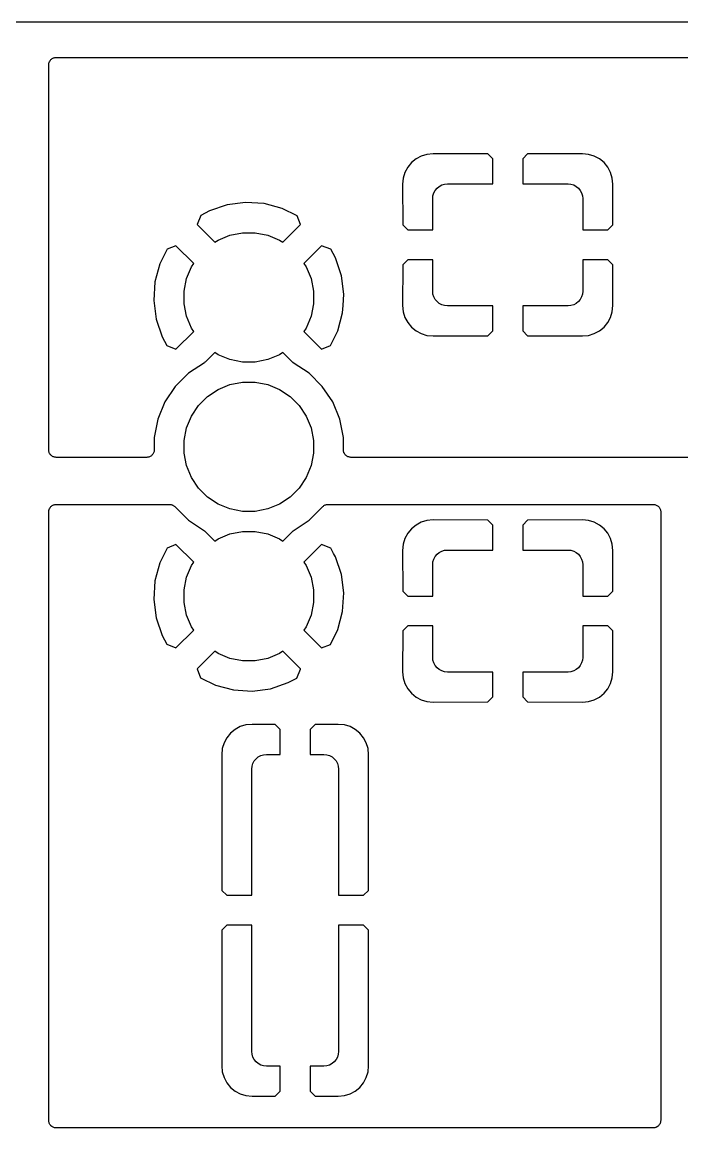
# Model space of a CAD drawing. Extents: x -3.6 to 94.4, y -84.3 to 13.7.
# Drawn here: x 24.15 to 35.36, y -32.6 to -13.8 of the extents above; entities that cross this region are included whole.
import ezdxf

# ---------------------------------------------------------------- set-up
doc = ezdxf.new("R2010")
doc.units = 0
doc.layers.add('BLACK', color=7, linetype='CONTINUOUS')

msp = doc.modelspace()

# ---------------------------------------------------------------- linework, layer by layer
at = {"layer": 'BLACK', "linetype": 'CONTINUOUS'}
for p, q in [((45.673, -13.8), (23.6062, -13.8)), ((24.6103, -14.477), (24.616, -14.4665)), ((24.616, -14.4665), (24.6217, -14.456)), ((24.6217, -14.456), (24.622, -14.4556)), ((24.622, -14.4556), (24.6222, -14.4552)), ((24.6222, -14.4552), (24.6299, -14.4461)), ((24.6299, -14.4461), (24.6375, -14.4369)), ((24.6375, -14.4369), (24.6379, -14.4366)), ((24.6379, -14.4366), (24.6381, -14.4363)), ((24.6381, -14.4363), (24.6475, -14.4288)), ((24.6475, -14.4288), (24.6567, -14.4212)), ((24.6567, -14.4212), (24.6571, -14.421)), ((24.6571, -14.421), (24.6575, -14.4207)), ((24.6575, -14.4207), (24.6681, -14.4152)), ((24.6681, -14.4152), (24.6786, -14.4096)), ((24.6786, -14.4096), (24.679, -14.4095)), ((24.679, -14.4095), (24.6794, -14.4092)), ((24.6794, -14.4092), (24.6909, -14.4059)), ((24.6909, -14.4059), (24.7023, -14.4024)), ((24.7023, -14.4024), (24.7028, -14.4024)), ((24.7028, -14.4024), (24.7032, -14.4022)), ((24.7032, -14.4022), (24.7151, -14.4012)), ((24.7151, -14.4012), (24.727, -14.4)), ((24.727, -14.4), (45.673, -14.4)), ((24.6, -14.5252), (24.6013, -14.5133)), ((24.6, -14.5261), (24.6, -14.5252)), ((24.6, -14.5261), (24.6, -14.5261)), ((24.6, -14.5261), (24.6, -14.5261)), ((24.6, -14.527), (24.6, -14.5261)), ((24.6, -21.073), (24.6, -14.527)), ((24.6013, -14.5133), (24.6026, -14.5015)), ((24.6026, -14.5015), (24.6027, -14.501)), ((24.6027, -14.501), (24.6028, -14.5006)), ((24.6028, -14.5006), (24.6064, -14.4892)), ((24.6064, -14.4892), (24.6099, -14.4778)), ((24.6099, -14.4778), (24.6101, -14.4774)), ((24.6101, -14.4774), (24.6103, -14.477)), ((30.8414, -16.1256), (30.7641, -16.1891)), ((30.9297, -16.0784), (30.8414, -16.1256)), ((31.0254, -16.0494), (30.9297, -16.0784)), ((31.131, -16.0389), (31.0254, -16.0494)), ((32.0615, -16.0418), (31.131, -16.0389)), ((32.146, -16.1264), (32.0615, -16.0418)), ((32.146, -16.55), (32.146, -16.1264)), ((32.7385, -16.0418), (32.654, -16.1264)), ((32.654, -16.1264), (32.654, -16.55)), ((33.6689, -16.0389), (32.7385, -16.0418)), ((33.7746, -16.0494), (33.6689, -16.0389)), ((33.8703, -16.0784), (33.7746, -16.0494)), ((33.9586, -16.1256), (33.8703, -16.0784)), ((34.0359, -16.1891), (33.9586, -16.1256)), ((30.6534, -16.3547), (30.6243, -16.4504)), ((30.7006, -16.2664), (30.6534, -16.3547)), ((30.7641, -16.1891), (30.7006, -16.2664)), ((34.0994, -16.2664), (34.0359, -16.1891)), ((34.1466, -16.3547), (34.0994, -16.2664)), ((34.1756, -16.4504), (34.1466, -16.3547)), ((30.6243, -16.4504), (30.614, -16.556)), ((34.186, -16.556), (34.1756, -16.4504)), ((30.614, -16.556), (30.6168, -17.2489)), ((31.1298, -16.7512), (31.144, -16.7043)), ((31.144, -16.7043), (31.1671, -16.6611)), ((31.1671, -16.6611), (31.1982, -16.6232)), ((31.1982, -16.6232), (31.2361, -16.5921)), ((31.2361, -16.5921), (31.2793, -16.569)), ((31.2793, -16.569), (31.3262, -16.5548)), ((31.3262, -16.5548), (31.375, -16.55)), ((31.375, -16.55), (32.146, -16.55)), ((32.654, -16.55), (33.425, -16.55)), ((33.425, -16.55), (33.4738, -16.5548)), ((33.4738, -16.5548), (33.5207, -16.569)), ((33.5207, -16.569), (33.5639, -16.5921)), ((33.5639, -16.5921), (33.6018, -16.6232)), ((33.6018, -16.6232), (33.6329, -16.6611)), ((33.6329, -16.6611), (33.656, -16.7043)), ((33.656, -16.7043), (33.6702, -16.7512)), ((34.1832, -17.2489), (34.186, -16.556)), ((27.6317, -16.9068), (27.3298, -17.0096)), ((27.9456, -16.8651), (27.6317, -16.9068)), ((28.2617, -16.8856), (27.9456, -16.8651)), ((28.5678, -16.9673), (28.2617, -16.8856)), ((31.125, -16.8), (31.1298, -16.7512)), ((31.125, -17.3335), (31.125, -16.8)), ((33.6702, -16.7512), (33.675, -16.8)), ((33.675, -16.8), (33.675, -17.3335)), ((27.1818, -17.0886), (27.1215, -17.2423)), ((27.3298, -17.0096), (27.1818, -17.0886)), ((28.819, -17.0909), (28.5678, -16.9673)), ((28.8785, -17.2423), (28.819, -17.0909)), ((27.1215, -17.2423), (27.4223, -17.5431)), ((28.5777, -17.5431), (28.8785, -17.2423)), ((30.6168, -17.2489), (30.7014, -17.3335)), ((34.0986, -17.3335), (34.1832, -17.2489)), ((27.479, -17.5052), (27.6791, -17.4223)), ((27.6791, -17.4223), (27.8917, -17.38)), ((27.8917, -17.38), (28.1083, -17.38)), ((28.1083, -17.38), (28.3209, -17.4223)), ((28.3209, -17.4223), (28.521, -17.5052)), ((30.7014, -17.3335), (31.125, -17.3335)), ((33.675, -17.3335), (34.0986, -17.3335)), ((26.6109, -17.661), (26.4873, -17.9122)), ((26.7623, -17.6015), (26.6109, -17.661)), ((27.0631, -17.9023), (26.7623, -17.6015)), ((27.4223, -17.5431), (27.479, -17.5052)), ((28.521, -17.5052), (28.5777, -17.5431)), ((29.2377, -17.6015), (28.9369, -17.9023)), ((29.3914, -17.6618), (29.2377, -17.6015)), ((29.4704, -17.8098), (29.3914, -17.6618)), ((29.5732, -18.1117), (29.4704, -17.8098)), ((30.7014, -17.8415), (30.6168, -17.9261)), ((31.125, -17.8415), (30.7014, -17.8415)), ((31.125, -18.375), (31.125, -17.8415)), ((33.675, -17.8415), (33.675, -18.375)), ((34.0986, -17.8415), (33.675, -17.8415)), ((34.1832, -17.9261), (34.0986, -17.8415)), ((26.4873, -17.9122), (26.4056, -18.2183)), ((26.9423, -18.1591), (27.0252, -17.959)), ((27.0252, -17.959), (27.0631, -17.9023)), ((28.9369, -17.9023), (28.9748, -17.959)), ((28.9748, -17.959), (29.0577, -18.1591)), ((30.6168, -17.9261), (30.614, -18.619)), ((34.1848, -18.3096), (34.1832, -17.9261)), ((26.4056, -18.2183), (26.3851, -18.5343)), ((26.9, -18.3717), (26.9423, -18.1591)), ((29.0577, -18.1591), (29.1, -18.3717)), ((29.6149, -18.4256), (29.5732, -18.1117)), ((26.9, -18.5883), (26.9, -18.3717)), ((29.1, -18.3717), (29.1, -18.5883)), ((31.1298, -18.4238), (31.125, -18.375)), ((31.144, -18.4707), (31.1298, -18.4238)), ((33.6702, -18.4238), (33.656, -18.4707)), ((33.675, -18.375), (33.6702, -18.4238)), ((34.186, -18.619), (34.1848, -18.3096)), ((26.3851, -18.5343), (26.4268, -18.8483)), ((26.9423, -18.8009), (26.9, -18.5883)), ((29.1, -18.5883), (29.0577, -18.8009)), ((29.6025, -18.6168), (29.6149, -18.4256)), ((31.1671, -18.5139), (31.144, -18.4707)), ((31.1982, -18.5518), (31.1671, -18.5139)), ((31.2361, -18.5829), (31.1982, -18.5518)), ((31.2793, -18.606), (31.2361, -18.5829)), ((31.3262, -18.6202), (31.2793, -18.606)), ((33.5207, -18.606), (33.4738, -18.6202)), ((33.5639, -18.5829), (33.5207, -18.606)), ((33.6018, -18.5518), (33.5639, -18.5829)), ((33.6329, -18.5139), (33.6018, -18.5518)), ((33.656, -18.4707), (33.6329, -18.5139)), ((29.5127, -19.0478), (29.5944, -18.7417)), ((29.5944, -18.7417), (29.6025, -18.6168)), ((30.614, -18.619), (30.6243, -18.7246)), ((30.6243, -18.7246), (30.6534, -18.8203)), ((31.375, -18.625), (31.3262, -18.6202)), ((32.146, -18.625), (31.375, -18.625)), ((32.146, -19.0486), (32.146, -18.625)), ((33.425, -18.625), (32.654, -18.625)), ((32.654, -18.625), (32.654, -19.0486)), ((33.4738, -18.6202), (33.425, -18.625)), ((34.1466, -18.8203), (34.1756, -18.7246)), ((34.1756, -18.7246), (34.186, -18.619)), ((26.4268, -18.8483), (26.5296, -19.1502)), ((27.0252, -19.001), (26.9423, -18.8009)), ((29.0577, -18.8009), (28.9748, -19.001)), ((30.6534, -18.8203), (30.7006, -18.9086)), ((30.7006, -18.9086), (30.7641, -18.9859)), ((30.7641, -18.9859), (30.8414, -19.0494)), ((33.9586, -19.0494), (34.0359, -18.9859)), ((34.0359, -18.9859), (34.0994, -18.9086)), ((34.0994, -18.9086), (34.1466, -18.8203)), ((26.5296, -19.1502), (26.6086, -19.2982)), ((26.7623, -19.3585), (27.0631, -19.0577)), ((27.0631, -19.0577), (27.0252, -19.001)), ((28.9748, -19.001), (28.9369, -19.0577)), ((28.9369, -19.0577), (29.2377, -19.3585)), ((29.3891, -19.299), (29.5127, -19.0478)), ((30.8414, -19.0494), (30.9297, -19.0966)), ((30.9297, -19.0966), (31.0254, -19.1256)), ((31.0254, -19.1256), (31.131, -19.1361)), ((31.131, -19.1361), (32.0615, -19.1332)), ((32.0615, -19.1332), (32.146, -19.0486)), ((32.654, -19.0486), (32.7385, -19.1332)), ((32.7385, -19.1332), (33.6689, -19.1361)), ((33.6689, -19.1361), (33.7746, -19.1257)), ((33.7746, -19.1257), (33.8703, -19.0966)), ((33.8703, -19.0966), (33.9586, -19.0494)), ((26.6086, -19.2982), (26.7623, -19.3585)), ((29.2377, -19.3585), (29.3891, -19.299)), ((27.4223, -19.4169), (27.2649, -19.5743)), ((27.479, -19.4548), (27.4223, -19.4169)), ((27.6791, -19.5377), (27.479, -19.4548)), ((27.8917, -19.58), (27.6791, -19.5377)), ((28.3209, -19.5377), (28.1083, -19.58)), ((28.521, -19.4548), (28.3209, -19.5377)), ((28.5777, -19.4169), (28.521, -19.4548)), ((28.7351, -19.5743), (28.5777, -19.4169)), ((27.2456, -19.5901), (26.975, -19.771)), ((27.2546, -19.5828), (27.2456, -19.5901)), ((27.2636, -19.5756), (27.2546, -19.5828)), ((27.2649, -19.5743), (27.2636, -19.5756)), ((28.1083, -19.58), (27.8917, -19.58)), ((28.744, -19.5816), (28.7351, -19.5743)), ((28.7529, -19.5891), (28.744, -19.5816)), ((28.7543, -19.5901), (28.7529, -19.5891)), ((28.7544, -19.5901), (28.7543, -19.5901)), ((28.7543, -19.5901), (28.7543, -19.5901)), ((28.7543, -19.5901), (28.7543, -19.5901)), ((29.025, -19.771), (28.7544, -19.5901)), ((26.975, -19.771), (26.751, -19.995)), ((27.6791, -19.9623), (27.8917, -19.92)), ((27.8917, -19.92), (28.1083, -19.92)), ((28.1083, -19.92), (28.3209, -19.9623)), ((29.249, -19.995), (29.025, -19.771)), ((26.751, -19.995), (26.575, -20.2583)), ((27.2988, -20.1656), (27.479, -20.0452)), ((27.479, -20.0452), (27.6791, -19.9623)), ((28.3209, -19.9623), (28.521, -20.0452)), ((28.521, -20.0452), (28.7012, -20.1656)), ((29.425, -20.2583), (29.249, -19.995)), ((26.575, -20.2583), (26.4538, -20.551)), ((27.1456, -20.3188), (27.2988, -20.1656)), ((28.7012, -20.1656), (28.8544, -20.3188)), ((29.5462, -20.551), (29.425, -20.2583)), ((27.0252, -20.499), (27.1456, -20.3188)), ((28.8544, -20.3188), (28.9748, -20.499)), ((26.4538, -20.551), (26.392, -20.8616)), ((26.9423, -20.6991), (27.0252, -20.499)), ((28.9748, -20.499), (29.0577, -20.6991)), ((29.608, -20.8616), (29.5462, -20.551)), ((26.392, -20.8616), (26.392, -21.073)), ((26.9, -20.9117), (26.9423, -20.6991)), ((29.0577, -20.6991), (29.1, -20.9117)), ((29.608, -21.073), (29.608, -20.8616)), ((26.9, -21.1283), (26.9, -20.9117)), ((29.1, -20.9117), (29.1, -21.1283)), ((24.6012, -21.0849), (24.6, -21.073)), ((24.6022, -21.0968), (24.6012, -21.0849)), ((24.6024, -21.0972), (24.6022, -21.0968)), ((24.6024, -21.0977), (24.6024, -21.0972)), ((24.6059, -21.1091), (24.6024, -21.0977)), ((24.6092, -21.1206), (24.6059, -21.1091)), ((24.6095, -21.121), (24.6092, -21.1206)), ((24.6096, -21.1214), (24.6095, -21.121)), ((24.6152, -21.1319), (24.6096, -21.1214)), ((24.6207, -21.1425), (24.6152, -21.1319)), ((24.621, -21.1429), (24.6207, -21.1425)), ((24.6212, -21.1433), (24.621, -21.1429)), ((24.6288, -21.1525), (24.6212, -21.1433)), ((24.6363, -21.1619), (24.6288, -21.1525)), ((24.6366, -21.1621), (24.6363, -21.1619)), ((24.6369, -21.1625), (24.6366, -21.1621)), ((24.6461, -21.1701), (24.6369, -21.1625)), ((24.6552, -21.1778), (24.6461, -21.1701)), ((24.6556, -21.178), (24.6552, -21.1778)), ((24.656, -21.1783), (24.6556, -21.178)), ((24.6665, -21.184), (24.656, -21.1783)), ((24.677, -21.1897), (24.6665, -21.184)), ((24.6774, -21.1899), (24.677, -21.1897)), ((24.6778, -21.1901), (24.6774, -21.1899)), ((24.6892, -21.1936), (24.6778, -21.1901)), ((24.7006, -21.1972), (24.6892, -21.1936)), ((24.701, -21.1973), (24.7006, -21.1972)), ((24.7015, -21.1974), (24.701, -21.1973)), ((24.7133, -21.1987), (24.7015, -21.1974)), ((24.7252, -21.2), (24.7133, -21.1987)), ((24.7261, -21.2), (24.7252, -21.2)), ((24.727, -21.2), (24.7261, -21.2)), ((24.7261, -21.2), (24.7261, -21.2)), ((24.7261, -21.2), (24.7261, -21.2)), ((26.265, -21.2), (24.727, -21.2)), ((26.2769, -21.1988), (26.265, -21.2)), ((26.2888, -21.1977), (26.2769, -21.1988)), ((26.2892, -21.1976), (26.2888, -21.1977)), ((26.2897, -21.1976), (26.2892, -21.1976)), ((26.3011, -21.1941), (26.2897, -21.1976)), ((26.3126, -21.1908), (26.3011, -21.1941)), ((26.313, -21.1905), (26.3126, -21.1908)), ((26.3134, -21.1904), (26.313, -21.1905)), ((26.3239, -21.1848), (26.3134, -21.1904)), ((26.3345, -21.1793), (26.3239, -21.1848)), ((26.3349, -21.179), (26.3345, -21.1793)), ((26.3353, -21.1788), (26.3349, -21.179)), ((26.3445, -21.1712), (26.3353, -21.1788)), ((26.3539, -21.1637), (26.3445, -21.1712)), ((26.3541, -21.1634), (26.3539, -21.1637)), ((26.3545, -21.1631), (26.3541, -21.1634)), ((26.3621, -21.1539), (26.3545, -21.1631)), ((26.3698, -21.1448), (26.3621, -21.1539)), ((26.37, -21.1444), (26.3698, -21.1448)), ((26.3703, -21.144), (26.37, -21.1444)), ((26.376, -21.1335), (26.3703, -21.144)), ((26.3817, -21.123), (26.376, -21.1335)), ((26.3819, -21.1226), (26.3817, -21.123)), ((26.3821, -21.1222), (26.3819, -21.1226)), ((26.3856, -21.1108), (26.3821, -21.1222)), ((26.3892, -21.0994), (26.3856, -21.1108)), ((26.3893, -21.099), (26.3892, -21.0994)), ((26.3894, -21.0985), (26.3893, -21.099)), ((26.3907, -21.0867), (26.3894, -21.0985)), ((26.392, -21.0748), (26.3907, -21.0867)), ((26.392, -21.073), (26.392, -21.0739)), ((26.392, -21.0739), (26.392, -21.0739)), ((26.392, -21.0739), (26.392, -21.0739)), ((26.392, -21.0739), (26.392, -21.0748)), ((26.9423, -21.3409), (26.9, -21.1283)), ((29.1, -21.1283), (29.0577, -21.3409)), ((29.6092, -21.0849), (29.608, -21.073)), ((29.6102, -21.0968), (29.6092, -21.0849)), ((29.6104, -21.0972), (29.6102, -21.0968)), ((29.6104, -21.0977), (29.6104, -21.0972)), ((29.6139, -21.1091), (29.6104, -21.0977)), ((29.6172, -21.1206), (29.6139, -21.1091)), ((29.6175, -21.121), (29.6172, -21.1206)), ((29.6176, -21.1214), (29.6175, -21.121)), ((29.6232, -21.1319), (29.6176, -21.1214)), ((29.6287, -21.1425), (29.6232, -21.1319)), ((29.629, -21.1429), (29.6287, -21.1425)), ((29.6292, -21.1433), (29.629, -21.1429)), ((29.6368, -21.1525), (29.6292, -21.1433)), ((29.6443, -21.1619), (29.6368, -21.1525)), ((29.6446, -21.1621), (29.6443, -21.1619)), ((29.6449, -21.1625), (29.6446, -21.1621)), ((29.6541, -21.1701), (29.6449, -21.1625)), ((29.6632, -21.1778), (29.6541, -21.1701)), ((29.6636, -21.178), (29.6632, -21.1778)), ((29.664, -21.1783), (29.6636, -21.178)), ((29.6745, -21.184), (29.664, -21.1783)), ((29.685, -21.1897), (29.6745, -21.184)), ((29.6854, -21.1899), (29.685, -21.1897)), ((29.6858, -21.1901), (29.6854, -21.1899)), ((29.6972, -21.1936), (29.6858, -21.1901)), ((29.7086, -21.1972), (29.6972, -21.1936)), ((29.709, -21.1973), (29.7086, -21.1972)), ((29.7095, -21.1974), (29.709, -21.1973)), ((29.7213, -21.1987), (29.7095, -21.1974)), ((29.7332, -21.2), (29.7213, -21.1987)), ((29.7341, -21.2), (29.7332, -21.2)), ((29.735, -21.2), (29.7341, -21.2)), ((29.7341, -21.2), (29.7341, -21.2)), ((29.7341, -21.2), (29.7341, -21.2)), ((45.673, -21.2), (29.735, -21.2)), ((27.0252, -21.541), (26.9423, -21.3409)), ((29.0577, -21.3409), (28.9748, -21.541)), ((27.1456, -21.7212), (27.0252, -21.541)), ((28.9748, -21.541), (28.8544, -21.7212)), ((27.2988, -21.8744), (27.1456, -21.7212)), ((28.8544, -21.7212), (28.7012, -21.8744)), ((27.479, -21.9948), (27.2988, -21.8744)), ((27.6791, -22.0777), (27.479, -21.9948)), ((28.521, -21.9948), (28.3209, -22.0777)), ((28.7012, -21.8744), (28.521, -21.9948)), ((24.6, -22.1252), (24.6013, -22.1133)), ((24.6, -22.1261), (24.6, -22.1252)), ((24.6, -22.1261), (24.6, -22.1261)), ((24.6, -22.1261), (24.6, -22.1261)), ((24.6, -22.127), (24.6, -22.1261)), ((24.6, -32.473), (24.6, -22.127)), ((24.6013, -22.1133), (24.6026, -22.1015)), ((24.6026, -22.1015), (24.6027, -22.101)), ((24.6027, -22.101), (24.6028, -22.1006)), ((24.6028, -22.1006), (24.6064, -22.0892)), ((24.6064, -22.0892), (24.6099, -22.0778)), ((24.6099, -22.0778), (24.6101, -22.0774)), ((24.6101, -22.0774), (24.6103, -22.077)), ((24.6103, -22.077), (24.616, -22.0665)), ((24.616, -22.0665), (24.6217, -22.056)), ((24.6217, -22.056), (24.622, -22.0556)), ((24.622, -22.0556), (24.6222, -22.0552)), ((24.6222, -22.0552), (24.6299, -22.0461)), ((24.6299, -22.0461), (24.6375, -22.0369)), ((24.6375, -22.0369), (24.6379, -22.0366)), ((24.6379, -22.0366), (24.6381, -22.0363)), ((24.6381, -22.0363), (24.6475, -22.0288)), ((24.6475, -22.0288), (24.6567, -22.0212)), ((24.6567, -22.0212), (24.6571, -22.021)), ((24.6571, -22.021), (24.6575, -22.0207)), ((24.6575, -22.0207), (24.6681, -22.0152)), ((24.6681, -22.0152), (24.6786, -22.0096)), ((24.6786, -22.0096), (24.679, -22.0095)), ((24.679, -22.0095), (24.6794, -22.0092)), ((24.6794, -22.0092), (24.6909, -22.0059)), ((24.6909, -22.0059), (24.7023, -22.0024)), ((24.7023, -22.0024), (24.7028, -22.0024)), ((24.7028, -22.0024), (24.7032, -22.0023)), ((24.7032, -22.0023), (24.7151, -22.0012)), ((24.7151, -22.0012), (24.727, -22)), ((24.727, -22), (26.6533, -22)), ((26.6533, -22), (26.6538, -22)), ((26.6538, -22), (26.6538, -22)), ((26.6538, -22), (26.6538, -22)), ((26.6538, -22), (26.6551, -22)), ((26.6551, -22), (26.6668, -22.0013)), ((26.6668, -22.0013), (26.6784, -22.0025)), ((26.6784, -22.0025), (26.6791, -22.0027)), ((26.6791, -22.0027), (26.6797, -22.0028)), ((26.6797, -22.0028), (26.691, -22.0063)), ((26.691, -22.0063), (26.7021, -22.0098)), ((26.7021, -22.0098), (26.7027, -22.0101)), ((26.7027, -22.0101), (26.7034, -22.0103)), ((26.7034, -22.0103), (26.7137, -22.0159)), ((26.7137, -22.0159), (26.724, -22.0215)), ((26.724, -22.0215), (26.7245, -22.0219)), ((26.7245, -22.0219), (26.7251, -22.0222)), ((26.7251, -22.0222), (26.7341, -22.0297)), ((26.7341, -22.0297), (26.7431, -22.0372)), ((26.7431, -22.0372), (26.975, -22.269)), ((27.8917, -22.12), (27.6791, -22.0777)), ((28.1083, -22.12), (27.8917, -22.12)), ((28.3209, -22.0777), (28.1083, -22.12)), ((29.025, -22.269), (29.2569, -22.0372)), ((29.2569, -22.0372), (29.2572, -22.0369)), ((29.2572, -22.0369), (29.2581, -22.036)), ((29.2572, -22.0369), (29.2572, -22.0369)), ((29.2572, -22.0369), (29.2572, -22.0369)), ((29.2581, -22.036), (29.2673, -22.0286)), ((29.2673, -22.0286), (29.2764, -22.0212)), ((29.2764, -22.0212), (29.277, -22.0209)), ((29.277, -22.0209), (29.2775, -22.0205)), ((29.2775, -22.0205), (29.2879, -22.0151)), ((29.2879, -22.0151), (29.2983, -22.0096)), ((29.2983, -22.0096), (29.2989, -22.0094)), ((29.2989, -22.0094), (29.2995, -22.0091)), ((29.2995, -22.0091), (29.3108, -22.0058)), ((29.3108, -22.0058), (29.322, -22.0024)), ((29.322, -22.0024), (29.3227, -22.0024)), ((29.3227, -22.0024), (29.3233, -22.0022)), ((29.3233, -22.0022), (29.335, -22.0011)), ((29.335, -22.0011), (29.3467, -22)), ((29.3467, -22), (34.873, -22)), ((34.873, -22), (34.8739, -22)), ((34.8739, -22), (34.8739, -22)), ((34.8739, -22), (34.8739, -22)), ((34.8739, -22), (34.8748, -22)), ((34.8748, -22), (34.8867, -22.0013)), ((34.8867, -22.0013), (34.8985, -22.0026)), ((34.8985, -22.0026), (34.899, -22.0027)), ((34.899, -22.0027), (34.8994, -22.0028)), ((34.8994, -22.0028), (34.9108, -22.0064)), ((34.9108, -22.0064), (34.9222, -22.0099)), ((34.9222, -22.0099), (34.9226, -22.0101)), ((34.9226, -22.0101), (34.923, -22.0103)), ((34.923, -22.0103), (34.9335, -22.016)), ((34.9335, -22.016), (34.944, -22.0217)), ((34.944, -22.0217), (34.9444, -22.022)), ((34.9444, -22.022), (34.9448, -22.0222)), ((34.9448, -22.0222), (34.9539, -22.0299)), ((34.9539, -22.0299), (34.9631, -22.0375)), ((34.9631, -22.0375), (34.9634, -22.0379)), ((34.9634, -22.0379), (34.9637, -22.0381)), ((34.9637, -22.0381), (34.9712, -22.0475)), ((34.9712, -22.0475), (34.9788, -22.0567)), ((34.9788, -22.0567), (34.979, -22.0571)), ((34.979, -22.0571), (34.9793, -22.0575)), ((34.9793, -22.0575), (34.9848, -22.0681)), ((34.9848, -22.0681), (34.9904, -22.0786)), ((34.9904, -22.0786), (34.9905, -22.079)), ((34.9905, -22.079), (34.9908, -22.0794)), ((34.9908, -22.0794), (34.9941, -22.0909)), ((34.9941, -22.0909), (34.9976, -22.1023)), ((34.9976, -22.1023), (34.9976, -22.1028)), ((34.9976, -22.1028), (34.9977, -22.1032)), ((34.9977, -22.1032), (34.9988, -22.1151)), ((34.9988, -22.1151), (35, -22.127)), ((35, -22.127), (35, -32.473)), ((26.975, -22.269), (27.2456, -22.4499)), ((28.7544, -22.4499), (29.025, -22.269)), ((30.8414, -22.3506), (30.7641, -22.4141)), ((30.9297, -22.3034), (30.8414, -22.3506)), ((31.0254, -22.2744), (30.9297, -22.3034)), ((31.131, -22.2639), (31.0254, -22.2744)), ((32.0615, -22.2668), (31.131, -22.2639)), ((32.146, -22.3514), (32.0615, -22.2668)), ((32.146, -22.775), (32.146, -22.3514)), ((32.7385, -22.2668), (32.654, -22.3514)), ((32.654, -22.3514), (32.654, -22.775)), ((33.6689, -22.2639), (32.7385, -22.2668)), ((33.7746, -22.2743), (33.6689, -22.2639)), ((33.8703, -22.3034), (33.7746, -22.2743)), ((33.9586, -22.3506), (33.8703, -22.3034)), ((34.0359, -22.4141), (33.9586, -22.3506)), ((27.2456, -22.4499), (27.2457, -22.4499)), ((27.2457, -22.4499), (27.2457, -22.4499)), ((27.2457, -22.4499), (27.2457, -22.4499)), ((27.2457, -22.4499), (27.2471, -22.4509)), ((27.2471, -22.4509), (27.256, -22.4583)), ((27.256, -22.4583), (27.2649, -22.4657)), ((27.2649, -22.4657), (27.4223, -22.6231)), ((27.479, -22.5852), (27.6791, -22.5023)), ((27.6791, -22.5023), (27.8917, -22.46)), ((27.8917, -22.46), (28.1083, -22.46)), ((28.1083, -22.46), (28.3209, -22.5023)), ((28.3209, -22.5023), (28.521, -22.5852)), ((28.5777, -22.6231), (28.7351, -22.4657)), ((28.7351, -22.4657), (28.7352, -22.4656)), ((28.7352, -22.4656), (28.7364, -22.4644)), ((28.7352, -22.4656), (28.7352, -22.4656)), ((28.7352, -22.4656), (28.7352, -22.4656)), ((28.7364, -22.4644), (28.7454, -22.4572)), ((28.7454, -22.4572), (28.7544, -22.4499)), ((30.7006, -22.4914), (30.6534, -22.5797)), ((30.7641, -22.4141), (30.7006, -22.4914)), ((34.0994, -22.4914), (34.0359, -22.4141)), ((34.1466, -22.5797), (34.0994, -22.4914)), ((26.6109, -22.741), (26.4873, -22.9922)), ((26.7623, -22.6815), (26.6109, -22.741)), ((27.0631, -22.9823), (26.7623, -22.6815)), ((27.4223, -22.6231), (27.479, -22.5852)), ((28.521, -22.5852), (28.5777, -22.6231)), ((29.2377, -22.6815), (28.9369, -22.9823)), ((29.3914, -22.7418), (29.2377, -22.6815)), ((29.4411, -22.8349), (29.3914, -22.7418)), ((30.6243, -22.6754), (30.614, -22.781)), ((30.6534, -22.5797), (30.6243, -22.6754)), ((34.1756, -22.6754), (34.1466, -22.5797)), ((34.186, -22.781), (34.1756, -22.6754)), ((29.4704, -22.8898), (29.4411, -22.8349)), ((29.5732, -23.1917), (29.4704, -22.8898)), ((30.614, -22.781), (30.6168, -23.4739)), ((31.1298, -22.9762), (31.144, -22.9293)), ((31.144, -22.9293), (31.1671, -22.8861)), ((31.1671, -22.8861), (31.1982, -22.8482)), ((31.1982, -22.8482), (31.2361, -22.8171)), ((31.2361, -22.8171), (31.2793, -22.794)), ((31.2793, -22.794), (31.3262, -22.7798)), ((31.3262, -22.7798), (31.375, -22.775)), ((31.375, -22.775), (32.146, -22.775)), ((32.654, -22.775), (33.425, -22.775)), ((33.425, -22.775), (33.4738, -22.7798)), ((33.4738, -22.7798), (33.5207, -22.794)), ((33.5207, -22.794), (33.5639, -22.8171)), ((33.5639, -22.8171), (33.6018, -22.8482)), ((33.6018, -22.8482), (33.6329, -22.8861)), ((33.6329, -22.8861), (33.656, -22.9293)), ((33.656, -22.9293), (33.6702, -22.9762)), ((34.1832, -23.4739), (34.186, -22.781)), ((26.4873, -22.9922), (26.4056, -23.2983)), ((26.9423, -23.2391), (27.0252, -23.039)), ((27.0252, -23.039), (27.0631, -22.9823)), ((28.9369, -22.9823), (28.9748, -23.039)), ((28.9748, -23.039), (29.0577, -23.2391)), ((31.125, -23.025), (31.1298, -22.9762)), ((31.125, -23.5585), (31.125, -23.025)), ((33.6702, -22.9762), (33.675, -23.025)), ((33.675, -23.025), (33.675, -23.5585)), ((26.4056, -23.2983), (26.3851, -23.6143)), ((26.9, -23.4517), (26.9423, -23.2391)), ((29.0577, -23.2391), (29.1, -23.4517)), ((29.6149, -23.5056), (29.5732, -23.1917)), ((26.9, -23.6683), (26.9, -23.4517)), ((29.1, -23.4517), (29.1, -23.6683)), ((30.6168, -23.4739), (30.7014, -23.5585)), ((34.0986, -23.5585), (34.1832, -23.4739)), ((26.3851, -23.6143), (26.4268, -23.9283)), ((26.9423, -23.8809), (26.9, -23.6683)), ((29.1, -23.6683), (29.0577, -23.8809)), ((29.5944, -23.8217), (29.6149, -23.5056)), ((30.7014, -23.5585), (31.125, -23.5585)), ((33.675, -23.5585), (34.0986, -23.5585)), ((29.5127, -24.1278), (29.5944, -23.8217)), ((26.4268, -23.9283), (26.5296, -24.2302)), ((27.0252, -24.081), (26.9423, -23.8809)), ((29.0577, -23.8809), (28.9748, -24.081)), ((26.5296, -24.2302), (26.6086, -24.3782)), ((26.7623, -24.4385), (27.0631, -24.1377)), ((27.0631, -24.1377), (27.0252, -24.081)), ((28.9748, -24.081), (28.9369, -24.1377)), ((28.9369, -24.1377), (29.2377, -24.4385)), ((29.3891, -24.379), (29.5127, -24.1278)), ((30.6168, -24.1511), (30.614, -24.844)), ((30.7014, -24.0665), (30.6168, -24.1511)), ((31.125, -24.0665), (30.7014, -24.0665)), ((31.125, -24.6), (31.125, -24.0665)), ((33.675, -24.0665), (33.675, -24.6)), ((34.0986, -24.0665), (33.675, -24.0665)), ((34.1832, -24.1511), (34.0986, -24.0665)), ((34.186, -24.844), (34.1832, -24.1511)), ((26.6086, -24.3782), (26.7623, -24.4385)), ((29.2377, -24.4385), (29.3891, -24.379)), ((27.4223, -24.4969), (27.1215, -24.7977)), ((27.479, -24.5348), (27.4223, -24.4969)), ((27.6791, -24.6177), (27.479, -24.5348)), ((27.8917, -24.66), (27.6791, -24.6177)), ((28.3209, -24.6177), (28.1083, -24.66)), ((28.521, -24.5348), (28.3209, -24.6177)), ((28.5777, -24.4969), (28.521, -24.5348)), ((28.8785, -24.7977), (28.5777, -24.4969)), ((31.1298, -24.6488), (31.125, -24.6)), ((33.675, -24.6), (33.6702, -24.6488)), ((27.1215, -24.7977), (27.181, -24.9491)), ((28.1083, -24.66), (27.8917, -24.66)), ((28.8182, -24.9514), (28.8762, -24.8036)), ((28.8762, -24.8036), (28.8785, -24.7977)), ((28.8762, -24.8036), (28.8762, -24.8036)), ((31.144, -24.6957), (31.1298, -24.6488)), ((31.1671, -24.7389), (31.144, -24.6957)), ((31.1982, -24.7768), (31.1671, -24.7389)), ((31.2361, -24.8079), (31.1982, -24.7768)), ((31.2793, -24.831), (31.2361, -24.8079)), ((33.5639, -24.8079), (33.5207, -24.831)), ((33.6018, -24.7768), (33.5639, -24.8079)), ((33.6329, -24.7389), (33.6018, -24.7768)), ((33.656, -24.6957), (33.6329, -24.7389)), ((33.6702, -24.6488), (33.656, -24.6957)), ((27.181, -24.9491), (27.4322, -25.0727)), ((28.6702, -25.0304), (28.8182, -24.9514)), ((30.614, -24.844), (30.6243, -24.9496)), ((30.6243, -24.9496), (30.6534, -25.0453)), ((31.3262, -24.8452), (31.2793, -24.831)), ((31.375, -24.85), (31.3262, -24.8452)), ((32.146, -24.85), (31.375, -24.85)), ((32.146, -25.2736), (32.146, -24.85)), ((33.425, -24.85), (32.654, -24.85)), ((32.654, -24.85), (32.654, -25.2736)), ((33.4738, -24.8452), (33.425, -24.85)), ((33.5207, -24.831), (33.4738, -24.8452)), ((34.1466, -25.0453), (34.1756, -24.9496)), ((34.1756, -24.9496), (34.186, -24.844)), ((27.4322, -25.0727), (27.7383, -25.1544)), ((27.7383, -25.1544), (28.0543, -25.1749)), ((28.0543, -25.1749), (28.3683, -25.1332)), ((28.3683, -25.1332), (28.6702, -25.0304)), ((30.6534, -25.0453), (30.7006, -25.1336)), ((30.7006, -25.1336), (30.7641, -25.2109)), ((34.0359, -25.2109), (34.0994, -25.1336)), ((34.0994, -25.1336), (34.1466, -25.0453)), ((30.7641, -25.2109), (30.8414, -25.2744)), ((30.8414, -25.2744), (30.9297, -25.3216)), ((30.9297, -25.3216), (31.0254, -25.3506)), ((31.0254, -25.3506), (31.131, -25.3611)), ((31.131, -25.3611), (32.0615, -25.3582)), ((32.0615, -25.3582), (32.146, -25.2736)), ((32.654, -25.2736), (32.7385, -25.3582)), ((32.7385, -25.3582), (33.6689, -25.3611)), ((33.6689, -25.3611), (33.7746, -25.3506)), ((33.7746, -25.3506), (33.8703, -25.3216)), ((33.8703, -25.3216), (33.9586, -25.2744)), ((33.9586, -25.2744), (34.0359, -25.2109)), ((27.9504, -25.7494), (27.8547, -25.7784)), ((28.0558, -25.739), (27.9504, -25.7494)), ((28.4488, -25.7416), (28.0558, -25.739)), ((28.5335, -25.8264), (28.4488, -25.7416)), ((29.1262, -25.7416), (29.0415, -25.8264)), ((29.5192, -25.739), (29.1262, -25.7416)), ((29.6246, -25.7493), (29.5192, -25.739)), ((29.7203, -25.7784), (29.6246, -25.7493)), ((27.6891, -25.8891), (27.6256, -25.9664)), ((27.7664, -25.8256), (27.6891, -25.8891)), ((27.8547, -25.7784), (27.7664, -25.8256)), ((28.5335, -26.25), (28.5335, -25.8264)), ((29.0415, -25.8264), (29.0415, -26.25)), ((29.8086, -25.8256), (29.7203, -25.7784)), ((29.8859, -25.8891), (29.8086, -25.8256)), ((29.9494, -25.9664), (29.8859, -25.8891)), ((27.5784, -26.0547), (27.5494, -26.1504)), ((27.6256, -25.9664), (27.5784, -26.0547)), ((29.9966, -26.0547), (29.9494, -25.9664)), ((30.0256, -26.1504), (29.9966, -26.0547)), ((27.5494, -26.1504), (27.5389, -26.2562)), ((27.5389, -26.2562), (27.5419, -28.5616)), ((28.1232, -26.3232), (28.1611, -26.2921)), ((28.1611, -26.2921), (28.2043, -26.269)), ((28.2043, -26.269), (28.2512, -26.2548)), ((28.2512, -26.2548), (28.3, -26.25)), ((28.3, -26.25), (28.5335, -26.25)), ((29.0415, -26.25), (29.275, -26.25)), ((29.275, -26.25), (29.3238, -26.2548)), ((29.3238, -26.2548), (29.3707, -26.269)), ((29.3707, -26.269), (29.4139, -26.2921)), ((29.4139, -26.2921), (29.4518, -26.3232)), ((30.0361, -26.2562), (30.0256, -26.1504)), ((30.0331, -28.5616), (30.0361, -26.2562)), ((28.05, -26.5), (28.0548, -26.4512)), ((28.05, -28.646), (28.05, -26.5)), ((28.0548, -26.4512), (28.069, -26.4043)), ((28.069, -26.4043), (28.0921, -26.3611)), ((28.0921, -26.3611), (28.1232, -26.3232)), ((29.4518, -26.3232), (29.4829, -26.3611)), ((29.4829, -26.3611), (29.506, -26.4043)), ((29.506, -26.4043), (29.5202, -26.4512)), ((29.5202, -26.4512), (29.525, -26.5)), ((29.525, -26.5), (29.525, -28.646)), ((27.5419, -28.5616), (27.6264, -28.646)), ((29.9486, -28.646), (30.0331, -28.5616)), ((27.6264, -28.646), (28.05, -28.646)), ((29.525, -28.646), (29.9486, -28.646)), ((27.5419, -29.2384), (27.5389, -31.5438)), ((27.6264, -29.154), (27.5419, -29.2384)), ((28.05, -29.154), (27.6264, -29.154)), ((28.05, -31.3), (28.05, -29.154)), ((29.525, -29.154), (29.525, -31.3)), ((29.9486, -29.154), (29.525, -29.154)), ((30.0331, -29.2384), (29.9486, -29.154)), ((30.0361, -31.5438), (30.0331, -29.2384)), ((28.0548, -31.3488), (28.05, -31.3)), ((28.069, -31.3957), (28.0548, -31.3488)), ((28.0921, -31.4389), (28.069, -31.3957)), ((29.506, -31.3957), (29.4829, -31.4389)), ((29.5202, -31.3488), (29.506, -31.3957)), ((29.525, -31.3), (29.5202, -31.3488)), ((27.5389, -31.5438), (27.5494, -31.6496)), ((28.1232, -31.4768), (28.0921, -31.4389)), ((28.1611, -31.5079), (28.1232, -31.4768)), ((28.2043, -31.531), (28.1611, -31.5079)), ((28.2512, -31.5452), (28.2043, -31.531)), ((28.3, -31.55), (28.2512, -31.5452)), ((28.5335, -31.55), (28.3, -31.55)), ((28.5335, -31.9736), (28.5335, -31.55)), ((29.275, -31.55), (29.0415, -31.55)), ((29.0415, -31.55), (29.0415, -31.9736)), ((29.3238, -31.5452), (29.275, -31.55)), ((29.3707, -31.531), (29.3238, -31.5452)), ((29.4139, -31.5079), (29.3707, -31.531)), ((29.4518, -31.4768), (29.4139, -31.5079)), ((29.4829, -31.4389), (29.4518, -31.4768)), ((30.0256, -31.6496), (30.0361, -31.5438)), ((27.5494, -31.6496), (27.5784, -31.7453)), ((27.5784, -31.7453), (27.6256, -31.8336)), ((29.9494, -31.8336), (29.9966, -31.7453)), ((29.9966, -31.7453), (30.0256, -31.6496)), ((27.6256, -31.8336), (27.6891, -31.9109)), ((27.6891, -31.9109), (27.7664, -31.9744)), ((29.8086, -31.9744), (29.8859, -31.9109)), ((29.8859, -31.9109), (29.9494, -31.8336)), ((27.7664, -31.9744), (27.8547, -32.0216)), ((27.8547, -32.0216), (27.9504, -32.0506)), ((27.9504, -32.0506), (28.0558, -32.061)), ((28.0558, -32.061), (28.4488, -32.0584)), ((28.4488, -32.0584), (28.5335, -31.9736)), ((29.0415, -31.9736), (29.1262, -32.0584)), ((29.1262, -32.0584), (29.5192, -32.061)), ((29.5192, -32.061), (29.6246, -32.0506)), ((29.6246, -32.0506), (29.7203, -32.0216)), ((29.7203, -32.0216), (29.8086, -31.9744)), ((24.6012, -32.4849), (24.6, -32.473)), ((24.6022, -32.4968), (24.6012, -32.4849)), ((24.6024, -32.4972), (24.6022, -32.4968)), ((24.6024, -32.4977), (24.6024, -32.4972)), ((24.6059, -32.5091), (24.6024, -32.4977)), ((24.6092, -32.5206), (24.6059, -32.5091)), ((24.6095, -32.521), (24.6092, -32.5206)), ((24.6096, -32.5214), (24.6095, -32.521)), ((24.6152, -32.5319), (24.6096, -32.5214)), ((34.9897, -32.523), (34.984, -32.5335)), ((34.9899, -32.5226), (34.9897, -32.523)), ((34.9901, -32.5222), (34.9899, -32.5226)), ((34.9936, -32.5108), (34.9901, -32.5222)), ((34.9972, -32.4994), (34.9936, -32.5108)), ((34.9973, -32.499), (34.9972, -32.4994)), ((34.9974, -32.4985), (34.9973, -32.499)), ((34.9987, -32.4867), (34.9974, -32.4985)), ((35, -32.4748), (34.9987, -32.4867)), ((35, -32.473), (35, -32.4739)), ((35, -32.4739), (35, -32.4739)), ((35, -32.4739), (35, -32.4739)), ((35, -32.4739), (35, -32.4748)), ((24.6207, -32.5425), (24.6152, -32.5319)), ((24.621, -32.5429), (24.6207, -32.5425)), ((24.6212, -32.5433), (24.621, -32.5429)), ((24.6288, -32.5525), (24.6212, -32.5433)), ((24.6363, -32.5619), (24.6288, -32.5525)), ((24.6366, -32.5621), (24.6363, -32.5619)), ((24.6369, -32.5625), (24.6366, -32.5621)), ((24.6461, -32.5701), (24.6369, -32.5625)), ((24.6552, -32.5778), (24.6461, -32.5701)), ((24.6556, -32.578), (24.6552, -32.5778)), ((24.656, -32.5783), (24.6556, -32.578)), ((24.6665, -32.584), (24.656, -32.5783)), ((24.677, -32.5897), (24.6665, -32.584)), ((24.6774, -32.5899), (24.677, -32.5897)), ((24.6778, -32.5901), (24.6774, -32.5899)), ((24.6892, -32.5936), (24.6778, -32.5901)), ((24.7006, -32.5972), (24.6892, -32.5936)), ((24.701, -32.5973), (24.7006, -32.5972)), ((24.7015, -32.5974), (24.701, -32.5973)), ((24.7133, -32.5987), (24.7015, -32.5974)), ((24.7252, -32.6), (24.7133, -32.5987)), ((24.7261, -32.6), (24.7252, -32.6)), ((24.727, -32.6), (24.7261, -32.6)), ((24.7261, -32.6), (24.7261, -32.6)), ((24.7261, -32.6), (24.7261, -32.6)), ((34.873, -32.6), (24.727, -32.6)), ((34.8849, -32.5988), (34.873, -32.6)), ((34.8968, -32.5977), (34.8849, -32.5988)), ((34.8972, -32.5976), (34.8968, -32.5977)), ((34.8977, -32.5976), (34.8972, -32.5976)), ((34.9091, -32.5941), (34.8977, -32.5976)), ((34.9206, -32.5908), (34.9091, -32.5941)), ((34.921, -32.5905), (34.9206, -32.5908)), ((34.9214, -32.5904), (34.921, -32.5905)), ((34.9319, -32.5848), (34.9214, -32.5904)), ((34.9425, -32.5793), (34.9319, -32.5848)), ((34.9429, -32.579), (34.9425, -32.5793)), ((34.9433, -32.5788), (34.9429, -32.579)), ((34.9525, -32.5712), (34.9433, -32.5788)), ((34.9619, -32.5637), (34.9525, -32.5712)), ((34.9621, -32.5634), (34.9619, -32.5637)), ((34.9625, -32.5631), (34.9621, -32.5634)), ((34.9701, -32.5539), (34.9625, -32.5631)), ((34.9778, -32.5448), (34.9701, -32.5539)), ((34.978, -32.5444), (34.9778, -32.5448)), ((34.9783, -32.544), (34.978, -32.5444)), ((34.984, -32.5335), (34.9783, -32.544))]:
    msp.add_line(p, q, dxfattribs=at)

doc.saveas('drawing.dxf')
